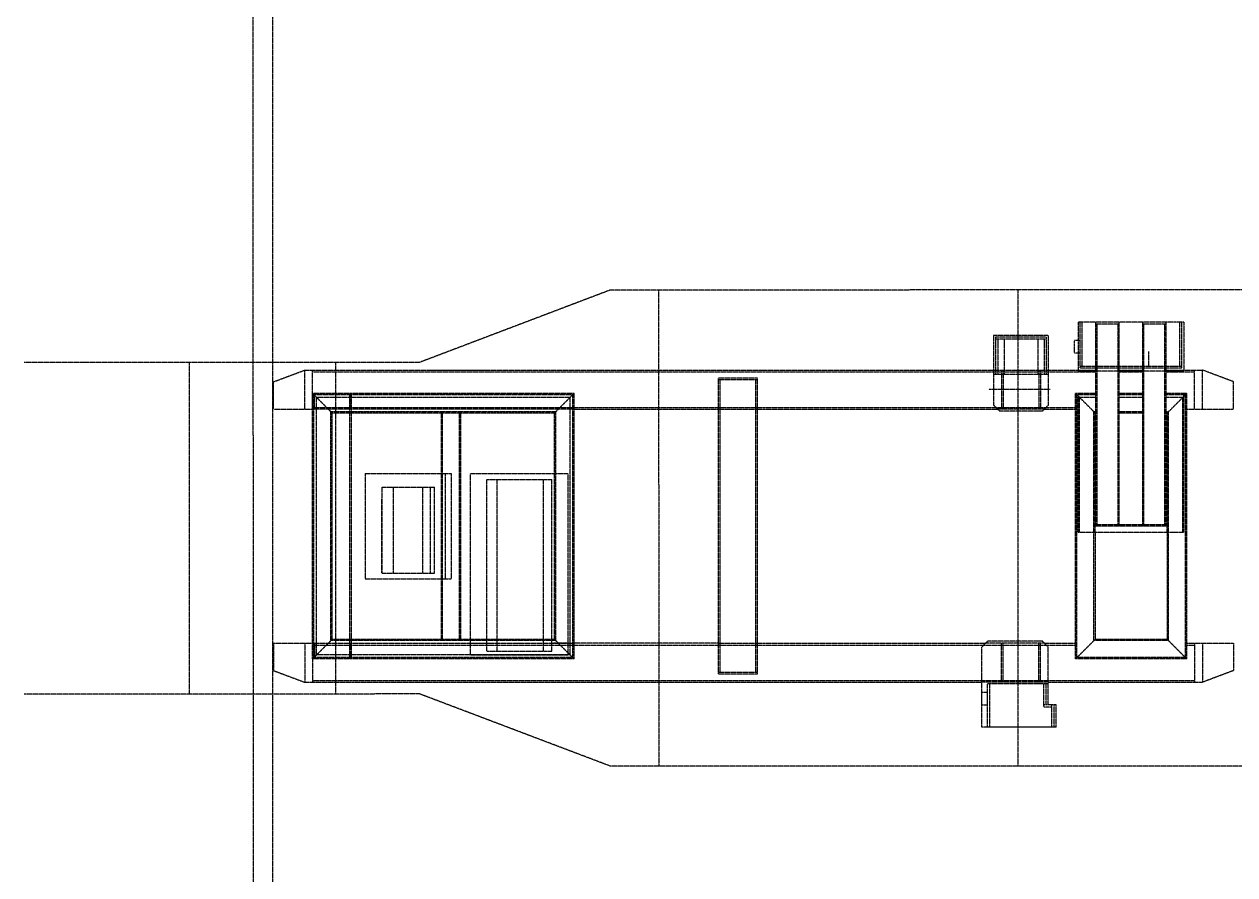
# Model space of a CAD drawing. Header units: millimetres. Extents: x -955179 to -912907, y 62798 to 154298.
# Drawn here: x -952312 to -949211, y 132663 to 134843 of the extents above; entities that cross this region are included whole.
import ezdxf

# ---------------------------------------------------------------- set-up
doc = ezdxf.new("R2010")
doc.units = ezdxf.units.MM
doc.header["$MEASUREMENT"] = 0
doc.linetypes.add('HIDDEN', pattern=[0.375, 0.25, -0.125])
doc.layers.add('CV', color=251, linetype='HIDDEN')

# ---------------------------------------------------------------- blocks, each defined once
blk = doc.blocks.new('TK FRAME')
at = {"layer": 'CV', "linetype": 'HIDDEN'}
for p, q in [((263765.8, -240393), (263765.8, -241613)), ((264686, -240393), (264686, -241613)), ((262562.9, -240578.2), (262562.9, -241427.9)), ((262937.7, -240578.2), (262937.7, -241427.9))]:
    blk.add_line(p, q, dxfattribs=at)
for points in [[(267130.7, -240393), (263641.8, -240393), (263153.4, -240578.2), (262140.2, -240578.2)], [(267130.7, -241613), (263641.8, -241613), (263153.4, -241427.9), (262140.2, -241427.9)]]:
    blk.add_lwpolyline(points, dxfattribs=at)
blk = doc.blocks.new('TK출하')
at = {"layer": 'CV'}
for p, q in [((-855451.7, 132705.7, 347), (-855448.7, 112084.4, 918.4)), ((-855401.6, 132705.7, 355.7), (-855398.7, 112028.9, 916.4)), ((-853335.7, 124298.2, 497.4), (-853335.7, 124251.2, 497.4)), ((-853335.7, 124298.2, 497.4), (-853335.7, 124251.2, 497.4)), ((-853065.7, 124298.2, 497.4), (-853335.7, 124298.2, 497.4)), ((-853065.7, 124298.2, 497.4), (-853335.7, 124298.2, 497.4)), ((-853330.7, 124180.7, 497.4), (-853330.7, 124298.2, 497.4)), ((-853330.7, 124180.7, 497.4), (-853330.7, 124298.2, 497.4)), ((-853326.2, 124185.2, 497.4), (-853326.2, 124298.2, 497.4)), ((-853326.2, 124185.2, 497.4), (-853326.2, 124298.2, 497.4)), ((-853290.7, 124173.2, 497.4), (-853290.7, 124298.2, 497.4)), ((-853290.7, 124173.2, 497.4), (-853290.7, 124298.2, 497.4)), ((-853230.7, 124173.2, 497.4), (-853230.7, 124298.2, 497.4)), ((-853230.7, 124173.2, 497.4), (-853230.7, 124298.2, 497.4)), ((-853170.7, 124173.2, 497.4), (-853170.7, 124298.2, 497.4)), ((-853170.7, 124173.2, 497.4), (-853170.7, 124298.2, 497.4)), ((-853110.7, 124175.7, 497.4), (-853110.7, 124298.2, 497.4)), ((-853110.7, 124175.7, 497.4), (-853110.7, 124298.2, 497.4)), ((-853075.2, 124185.2, 497.4), (-853075.2, 124298.2, 497.4)), ((-853075.2, 124185.2, 497.4), (-853075.2, 124298.2, 497.4)), ((-853070.7, 124180.7, 497.4), (-853070.7, 124298.2, 497.4)), ((-853070.7, 124180.7, 497.4), (-853070.7, 124298.2, 497.4)), ((-853065.7, 124298.2, 497.4), (-853065.7, 124173.2, 497.4)), ((-853065.7, 124298.2, 497.4), (-853065.7, 124173.2, 497.4)), ((-853552.7, 124264.7, 497.4), (-853552.7, 124165.5, 497.4)), ((-853552.7, 124264.7, 497.4), (-853552.7, 124165.5, 497.4)), ((-853412.7, 124264.7, 497.4), (-853552.7, 124264.7, 497.4)), ((-853412.7, 124264.7, 497.4), (-853552.7, 124264.7, 497.4)), ((-853412.7, 124264.7, 497.4), (-853412.7, 124165.5, 497.4)), ((-853412.7, 124264.7, 497.4), (-853412.7, 124165.5, 497.4)), ((-853230.7, 124293.7, 497.4), (-853290.7, 124293.7, 497.4)), ((-853230.7, 124293.7, 497.4), (-853290.7, 124293.7, 497.4)), ((-853287.5, 123778.9, 497.4), (-853287.5, 124293.7, 497.4)), ((-853287.5, 123778.9, 497.4), (-853287.5, 124293.7, 497.4)), ((-853233.9, 123778.9, 497.4), (-853233.9, 124293.7, 497.4)), ((-853233.9, 123778.9, 497.4), (-853233.9, 124293.7, 497.4)), ((-853110.7, 124293.7, 497.4), (-853170.7, 124293.7, 497.4)), ((-853110.7, 124293.7, 497.4), (-853170.7, 124293.7, 497.4)), ((-853167.5, 123778.9, 497.4), (-853167.5, 124293.7, 497.4)), ((-853167.5, 123778.9, 497.4), (-853167.5, 124293.7, 497.4)), ((-853113.9, 123778.9, 497.4), (-853113.9, 124293.7, 497.4)), ((-853113.9, 123778.9, 497.4), (-853113.9, 124293.7, 497.4)), ((-853547.7, 124259.7, 497.4), (-853547.7, 124164.7, 497.4)), ((-853547.7, 124259.7, 497.4), (-853547.7, 124164.7, 497.4)), ((-853417.7, 124259.7, 497.4), (-853547.7, 124259.7, 497.4)), ((-853417.7, 124259.7, 497.4), (-853547.7, 124259.7, 497.4)), ((-853417.7, 124255.2, 497.4), (-853547.7, 124255.2, 497.4)), ((-853417.7, 124255.2, 497.4), (-853547.7, 124255.2, 497.4)), ((-853542.2, 124255.2, 497.4), (-853542.2, 124164.7, 497.4)), ((-853542.2, 124255.2, 497.4), (-853542.2, 124164.7, 497.4)), ((-853525.7, 124255.2, 497.4), (-853525.7, 124164.7, 497.4)), ((-853525.7, 124255.2, 497.4), (-853525.7, 124164.7, 497.4)), ((-853439.7, 124255.2, 497.4), (-853439.7, 124164.7, 497.4)), ((-853439.7, 124255.2, 497.4), (-853439.7, 124164.7, 497.4)), ((-853423.2, 124255.2, 497.4), (-853423.2, 124164.7, 497.4)), ((-853423.2, 124255.2, 497.4), (-853423.2, 124164.7, 497.4)), ((-853417.7, 124259.7, 497.4), (-853417.7, 124164.7, 497.4)), ((-853417.7, 124259.7, 497.4), (-853417.7, 124164.7, 497.4)), ((-853345.7, 124219.2, 497.4), (-853345.7, 124251.2, 497.4)), ((-853330.7, 124251.2, 497.4), (-853345.7, 124251.2, 497.4)), ((-853335.7, 124251.2, 497.4), (-853335.7, 124219.2, 497.4)), ((-853330.7, 124219.2, 497.4), (-853345.7, 124219.2, 497.4)), ((-853335.7, 124219.2, 497.4), (-853335.7, 124173.2, 497.4)), ((-853335.7, 124219.2, 497.4), (-853335.7, 124173.2, 497.4)), ((-853155.2, 124185.2, 497.4), (-853155.2, 124223.2, 497.4)), ((-855397.7, 124145.7, 497.4), (-855317.7, 124175.7, 497.4)), ((-855397.7, 124145.7, 497.4), (-855317.7, 124175.7, 497.4)), ((-855317.7, 124175.7, 497.4), (-853290.7, 124175.7, 497.4)), ((-855317.7, 124175.7, 497.4), (-853290.7, 124175.7, 497.4)), ((-855317.7, 124175.7, 497.4), (-853290.7, 124175.7, 497.4)), ((-855317.7, 124075.7, 497.4), (-855317.7, 124175.7, 497.4)), ((-855317.7, 124075.7, 497.4), (-855317.7, 124175.7, 497.4)), ((-855297.7, 124075.7, 497.4), (-855297.7, 124175.7, 497.4)), ((-855297.7, 124075.7, 497.4), (-855297.7, 124175.7, 497.4)), ((-855297.7, 124171.2, 497.4), (-853290.7, 124171.2, 497.4)), ((-855297.7, 124171.2, 497.4), (-853290.7, 124171.2, 497.4)), ((-855003.3, 124175.7, 497.4), (-854848.1, 124175.7, 497.4)), ((-855003.3, 124175.7, 497.4), (-854848.1, 124175.7, 497.4)), ((-853532.7, 124175.7, 497.4), (-853532.7, 124075.7, 497.4)), ((-853532.7, 124175.7, 497.4), (-853532.7, 124075.7, 497.4)), ((-853528.2, 124175.7, 497.4), (-853528.2, 124075.7, 497.4)), ((-853528.2, 124175.7, 497.4), (-853528.2, 124075.7, 497.4)), ((-853437.2, 124175.7, 497.4), (-853437.2, 124075.7, 497.4)), ((-853437.2, 124175.7, 497.4), (-853437.2, 124075.7, 497.4)), ((-853432.7, 124175.7, 497.4), (-853432.7, 124075.7, 497.4)), ((-853432.7, 124175.7, 497.4), (-853432.7, 124075.7, 497.4)), ((-853065.7, 124173.2, 497.4), (-853335.7, 124173.2, 497.4)), ((-853065.7, 124173.2, 497.4), (-853335.7, 124173.2, 497.4)), ((-853070.7, 124185.2, 497.4), (-853330.7, 124185.2, 497.4)), ((-853070.7, 124185.2, 497.4), (-853330.7, 124185.2, 497.4)), ((-853070.7, 124180.7, 497.4), (-853330.7, 124180.7, 497.4)), ((-853070.7, 124180.7, 497.4), (-853330.7, 124180.7, 497.4)), ((-853290.7, 123775.7, 497.4), (-853290.7, 124173.2, 497.4)), ((-853290.7, 123775.7, 497.4), (-853290.7, 124173.2, 497.4)), ((-853230.7, 124175.7, 497.4), (-853170.7, 124175.7, 497.4)), ((-853230.7, 124175.7, 497.4), (-853170.7, 124175.7, 497.4)), ((-853230.7, 123778.9, 497.4), (-853230.7, 124173.2, 497.4)), ((-853230.7, 123778.9, 497.4), (-853230.7, 124173.2, 497.4)), ((-853230.7, 124171.2, 497.4), (-853170.7, 124171.2, 497.4)), ((-853230.7, 124171.2, 497.4), (-853170.7, 124171.2, 497.4)), ((-853170.7, 123775.7, 497.4), (-853170.7, 124173.2, 497.4)), ((-853170.7, 123775.7, 497.4), (-853170.7, 124173.2, 497.4)), ((-853110.7, 124175.7, 497.4), (-853017.7, 124175.7, 497.4)), ((-853110.7, 124175.7, 497.4), (-853017.7, 124175.7, 497.4)), ((-853110.7, 123775.7, 497.4), (-853110.7, 124173.2, 497.4)), ((-853110.7, 123775.7, 497.4), (-853110.7, 124173.2, 497.4)), ((-853110.7, 124171.2, 497.4), (-853037.7, 124171.2, 497.4)), ((-853110.7, 124171.2, 497.4), (-853037.7, 124171.2, 497.4)), ((-853037.7, 124075.7, 497.4), (-853037.7, 124175.7, 497.4)), ((-853037.7, 124075.7, 497.4), (-853037.7, 124175.7, 497.4)), ((-852937.7, 124145.7, 497.4), (-853017.7, 124175.7, 497.4)), ((-852937.7, 124145.7, 497.4), (-853017.7, 124175.7, 497.4)), ((-853017.7, 124075.7, 497.4), (-853017.7, 124175.7, 497.4)), ((-853017.7, 124075.7, 497.4), (-853017.7, 124175.7, 497.4)), ((-855397.7, 124075.7, 497.4), (-855397.7, 124145.7, 497.4)), ((-855397.7, 124075.7, 497.4), (-855397.7, 124145.7, 497.4)), ((-854257.7, 123396.2, 497.4), (-854257.7, 124155.2, 497.4)), ((-854257.7, 123396.2, 497.4), (-854257.7, 124155.2, 497.4)), ((-854157.7, 124155.2, 497.4), (-854257.7, 124155.2, 497.4)), ((-854157.7, 124155.2, 497.4), (-854257.7, 124155.2, 497.4)), ((-854157.7, 124150.7, 497.4), (-854257.7, 124150.7, 497.4)), ((-854157.7, 124150.7, 497.4), (-854257.7, 124150.7, 497.4)), ((-854253.2, 123400.7, 497.4), (-854253.2, 124150.7, 497.4)), ((-854253.2, 123400.7, 497.4), (-854253.2, 124150.7, 497.4)), ((-854162.2, 123400.7, 497.4), (-854162.2, 124150.7, 497.4)), ((-854162.2, 123400.7, 497.4), (-854162.2, 124150.7, 497.4)), ((-854157.7, 123396.2, 497.4), (-854157.7, 124155.2, 497.4)), ((-854157.7, 123396.2, 497.4), (-854157.7, 124155.2, 497.4)), ((-853552.7, 124165.5, 506.9), (-853552.7, 124085.7, 506.9)), ((-853552.7, 124165.5, 506.9), (-853552.7, 124085.7, 506.9)), ((-853412.7, 124164.7, 506.9), (-853552.7, 124164.7, 506.9)), ((-853412.7, 124164.7, 506.9), (-853552.7, 124164.7, 506.9)), ((-853412.7, 124165.5, 506.9), (-853412.7, 124085.7, 506.9)), ((-853412.7, 124165.5, 506.9), (-853412.7, 124085.7, 506.9)), ((-852937.7, 124075.7, 497.4), (-852937.7, 124145.7, 497.4)), ((-852937.7, 124075.7, 497.4), (-852937.7, 124145.7, 497.4)), ((-855297.7, 123435.7, 497.4), (-855297.7, 124115.7, 497.4)), ((-855297.7, 123435.7, 497.4), (-855297.7, 124115.7, 497.4)), ((-854627.7, 124115.7, 497.4), (-855297.7, 124115.7, 497.4)), ((-854627.7, 124115.7, 497.4), (-855297.7, 124115.7, 497.4)), ((-855297.7, 124075.7, 497.4), (-855297.7, 124115.7, 497.4)), ((-855297.7, 124075.7, 497.4), (-855297.7, 124115.7, 497.4)), ((-855247.7, 124065.7, 497.4), (-855297.7, 124115.7, 497.4)), ((-855247.7, 124065.7, 497.4), (-855297.7, 124115.7, 497.4)), ((-855294.5, 123438.9, 497.4), (-855294.5, 124112.5, 497.4)), ((-855294.5, 123438.9, 497.4), (-855294.5, 124112.5, 497.4)), ((-854630.9, 124112.5, 497.4), (-855294.5, 124112.5, 497.4)), ((-854630.9, 124112.5, 497.4), (-855294.5, 124112.5, 497.4)), ((-855293.2, 124075.7, 497.4), (-855293.2, 124115.7, 497.4)), ((-855293.2, 124075.7, 497.4), (-855293.2, 124115.7, 497.4)), ((-855202.2, 123435.7, 497.4), (-855202.2, 124115.7, 497.4)), ((-855202.2, 124115.7, 497.4), (-855202.2, 124075.7, 497.4)), ((-855202.2, 124115.7, 497.4), (-855202.2, 124075.7, 497.4)), ((-855197.7, 123435.7, 497.4), (-855197.7, 124115.7, 497.4)), ((-855197.7, 123435.7, 497.4), (-855197.7, 124115.7, 497.4)), ((-854677.7, 124065.7, 497.4), (-854627.7, 124115.7, 497.4)), ((-854677.7, 124065.7, 497.4), (-854627.7, 124115.7, 497.4)), ((-854630.9, 123438.9, 497.4), (-854630.9, 124112.5, 497.4)), ((-854630.9, 123438.9, 497.4), (-854630.9, 124112.5, 497.4)), ((-854627.7, 123435.7, 497.4), (-854627.7, 124115.7, 497.4)), ((-854627.7, 123435.7, 497.4), (-854627.7, 124115.7, 497.4)), ((-853408.2, 124125.7, 497.4), (-853565, 124125.7, 497.4)), ((-853342.7, 123435.7, 497.4), (-853342.7, 124115.7, 497.4)), ((-853342.7, 123435.7, 497.4), (-853342.7, 124115.7, 497.4)), ((-853292.7, 124065.7, 497.4), (-853342.7, 124115.7, 497.4)), ((-853292.7, 124065.7, 497.4), (-853342.7, 124115.7, 497.4)), ((-853290.7, 124115.7, 497.4), (-853342.7, 124115.7, 497.4)), ((-853290.7, 124115.7, 497.4), (-853342.7, 124115.7, 497.4)), ((-853339.5, 123438.9, 497.4), (-853339.5, 124112.5, 497.4)), ((-853339.5, 123438.9, 497.4), (-853339.5, 124112.5, 497.4)), ((-853290.7, 124112.5, 497.4), (-853339.5, 124112.5, 497.4)), ((-853290.7, 124112.5, 497.4), (-853339.5, 124112.5, 497.4)), ((-853335.7, 123760.7, 497.4), (-853335.7, 124115.7, 497.4)), ((-853335.7, 123760.7, 497.4), (-853335.7, 124115.7, 497.4)), ((-853170.7, 124115.7, 497.4), (-853230.7, 124115.7, 497.4)), ((-853170.7, 124115.7, 497.4), (-853230.7, 124115.7, 497.4)), ((-853170.7, 124112.5, 497.4), (-853230.7, 124112.5, 497.4)), ((-853170.7, 124112.5, 497.4), (-853230.7, 124112.5, 497.4)), ((-853110.7, 123775.7, 497.4), (-853110.7, 124115.7, 497.4)), ((-853110.7, 123775.7, 497.4), (-853110.7, 124115.7, 497.4)), ((-853057.7, 124115.7, 497.4), (-853110.7, 124115.7, 497.4)), ((-853057.7, 124115.7, 497.4), (-853110.7, 124115.7, 497.4)), ((-853060.9, 124112.5, 497.4), (-853110.7, 124112.5, 497.4)), ((-853060.9, 124112.5, 497.4), (-853110.7, 124112.5, 497.4)), ((-853107.7, 124065.7, 497.4), (-853057.7, 124115.7, 497.4)), ((-853107.7, 124065.7, 497.4), (-853057.7, 124115.7, 497.4)), ((-853065.7, 123760.7, 497.4), (-853065.7, 124115.7, 497.4)), ((-853065.7, 123760.7, 497.4), (-853065.7, 124115.7, 497.4)), ((-853060.9, 123438.9, 497.4), (-853060.9, 124112.5, 497.4)), ((-853060.9, 123438.9, 497.4), (-853060.9, 124112.5, 497.4)), ((-853057.7, 123435.7, 497.4), (-853057.7, 124115.7, 497.4)), ((-853057.7, 123435.7, 497.4), (-853057.7, 124115.7, 497.4)), ((-855297.7, 124080.2, 497.4), (-853342.7, 124080.2, 497.4)), ((-855287.7, 123445.7, 497.4), (-855287.7, 124105.7, 497.4)), ((-855287.7, 123445.7, 497.4), (-855287.7, 124105.7, 497.4)), ((-854637.7, 124105.7, 497.4), (-855287.7, 124105.7, 497.4)), ((-854637.7, 124105.7, 497.4), (-855287.7, 124105.7, 497.4)), ((-854637.7, 123445.7, 497.4), (-854637.7, 124105.7, 497.4)), ((-854637.7, 123445.7, 497.4), (-854637.7, 124105.7, 497.4)), ((-853552.7, 124085.7, 506.9), (-853537.7, 124070.7, 506.9)), ((-853552.7, 124085.7, 506.9), (-853537.7, 124070.7, 506.9)), ((-853412.7, 124085.7, 506.9), (-853427.7, 124070.7, 506.9)), ((-853412.7, 124085.7, 506.9), (-853427.7, 124070.7, 506.9)), ((-853332.7, 123760.7, 497.4), (-853332.7, 124105.7, 497.4)), ((-853332.7, 123760.7, 497.4), (-853332.7, 124105.7, 497.4)), ((-853290.7, 124105.7, 497.4), (-853332.7, 124105.7, 497.4)), ((-853290.7, 124105.7, 497.4), (-853332.7, 124105.7, 497.4)), ((-853170.7, 124105.7, 497.4), (-853230.7, 124105.7, 497.4)), ((-853170.7, 124105.7, 497.4), (-853230.7, 124105.7, 497.4)), ((-853067.7, 124105.7, 497.4), (-853110.7, 124105.7, 497.4)), ((-853067.7, 124105.7, 497.4), (-853110.7, 124105.7, 497.4)), ((-853067.7, 123760.7, 497.4), (-853067.7, 124105.7, 497.4)), ((-853067.7, 123760.7, 497.4), (-853067.7, 124105.7, 497.4)), ((-855396.3, 124075.7, 497.4), (-855297.7, 124075.7, 497.4)), ((-855396.3, 124075.7, 497.4), (-855297.7, 124075.7, 497.4)), ((-855197.7, 124075.7, 497.4), (-855297.7, 124075.7, 497.4)), ((-855197.7, 124075.7, 497.4), (-855297.7, 124075.7, 497.4)), ((-855250.9, 123482.5, 497.4), (-855250.9, 124068.9, 497.4)), ((-855250.9, 123482.5, 497.4), (-855250.9, 124068.9, 497.4)), ((-854674.5, 124068.9, 497.4), (-855250.9, 124068.9, 497.4)), ((-854674.5, 124068.9, 497.4), (-855250.9, 124068.9, 497.4)), ((-855247.7, 123485.7, 497.4), (-855247.7, 124065.7, 497.4)), ((-855247.7, 123485.7, 497.4), (-855247.7, 124065.7, 497.4)), ((-854677.7, 124065.7, 497.4), (-855247.7, 124065.7, 497.4)), ((-854677.7, 124065.7, 497.4), (-855247.7, 124065.7, 497.4)), ((-854627.7, 124075.7, 497.4), (-855197.7, 124075.7, 497.4)), ((-854967.7, 123485.7, 497.4), (-854967.7, 124065.7, 497.4)), ((-854967.7, 123485.7, 497.4), (-854967.7, 124065.7, 497.4)), ((-854964.5, 123485.7, 497.4), (-854964.5, 124065.7, 497.4)), ((-854964.5, 123485.7, 497.4), (-854964.5, 124065.7, 497.4)), ((-854920.9, 123485.7, 497.4), (-854920.9, 124065.7, 497.4)), ((-854920.9, 123485.7, 497.4), (-854920.9, 124065.7, 497.4)), ((-854917.7, 123485.7, 497.4), (-854917.7, 124065.7, 497.4)), ((-854917.7, 123485.7, 497.4), (-854917.7, 124065.7, 497.4)), ((-854677.7, 123485.7, 497.4), (-854677.7, 124065.7, 497.4)), ((-854677.7, 123485.7, 497.4), (-854677.7, 124065.7, 497.4)), ((-854674.5, 123482.5, 497.4), (-854674.5, 124068.9, 497.4)), ((-854674.5, 123482.5, 497.4), (-854674.5, 124068.9, 497.4)), ((-854627.7, 124075.7, 497.4), (-854257.7, 124075.7, 497.4)), ((-854627.7, 124075.7, 497.4), (-854257.7, 124075.7, 497.4)), ((-854257.7, 124075.7, 497.4), (-854157.7, 124075.7, 497.4)), ((-854257.7, 124075.7, 497.4), (-854157.7, 124075.7, 497.4)), ((-854157.7, 124075.7, 497.4), (-853542.7, 124075.7, 497.4)), ((-854157.7, 124075.7, 497.4), (-853542.7, 124075.7, 497.4)), ((-853422.7, 124075.7, 497.4), (-853542.7, 124075.7, 497.4)), ((-853422.7, 124075.7, 497.4), (-853542.7, 124075.7, 497.4)), ((-853427.7, 124070.7, 506.9), (-853537.7, 124070.7, 506.9)), ((-853427.7, 124070.7, 506.9), (-853537.7, 124070.7, 506.9)), ((-853422.7, 124075.7, 497.4), (-853342.7, 124075.7, 497.4)), ((-853422.7, 124075.7, 497.4), (-853342.7, 124075.7, 497.4)), ((-853295.9, 123482.5, 497.4), (-853295.9, 124068.9, 497.4)), ((-853295.9, 123482.5, 497.4), (-853295.9, 124068.9, 497.4)), ((-853290.7, 124068.9, 497.4), (-853295.9, 124068.9, 497.4)), ((-853290.7, 124068.9, 497.4), (-853295.9, 124068.9, 497.4)), ((-853292.7, 123760.7, 497.4), (-853292.7, 124065.7, 497.4)), ((-853292.7, 123760.7, 497.4), (-853292.7, 124065.7, 497.4)), ((-853290.7, 124065.7, 497.4), (-853292.7, 124065.7, 497.4)), ((-853290.7, 124065.7, 497.4), (-853292.7, 124065.7, 497.4)), ((-853170.7, 124068.9, 497.4), (-853230.7, 124068.9, 497.4)), ((-853170.7, 124068.9, 497.4), (-853230.7, 124068.9, 497.4)), ((-853170.7, 124065.7, 497.4), (-853230.7, 124065.7, 497.4)), ((-853170.7, 124065.7, 497.4), (-853230.7, 124065.7, 497.4)), ((-853104.5, 124068.9, 497.4), (-853110.7, 124068.9, 497.4)), ((-853104.5, 124068.9, 497.4), (-853110.7, 124068.9, 497.4)), ((-853107.7, 124065.7, 497.4), (-853110.7, 124065.7, 497.4)), ((-853107.7, 124065.7, 497.4), (-853110.7, 124065.7, 497.4)), ((-853107.7, 123760.7, 497.4), (-853107.7, 124065.7, 497.4)), ((-853107.7, 123760.7, 497.4), (-853107.7, 124065.7, 497.4)), ((-853104.5, 123482.5, 497.4), (-853104.5, 124068.9, 497.4)), ((-853104.5, 123482.5, 497.4), (-853104.5, 124068.9, 497.4)), ((-853057.7, 124075.7, 497.4), (-852937.7, 124075.7, 497.4)), ((-853057.7, 124075.7, 497.4), (-852937.7, 124075.7, 497.4)), ((-855162.7, 123910.7, 497.4), (-855162.7, 123640.7, 497.4)), ((-855162.7, 123910.7, 497.4), (-855162.7, 123640.7, 497.4)), ((-855162.7, 123910.7, 497.4), (-854942.7, 123910.7, 497.4)), ((-855162.7, 123910.7, 497.4), (-854942.7, 123910.7, 497.4)), ((-854957.7, 123910.7, 497.4), (-854957.7, 123640.7, 497.4)), ((-854942.7, 123910.7, 497.4), (-854942.7, 123640.7, 497.4)), ((-854893, 123445.7, 506.9), (-854893, 123910.7, 506.9)), ((-854893, 123445.7, 506.9), (-854893, 123910.7, 506.9)), ((-854893, 123910.7, 497.4), (-854643.2, 123910.7, 497.4)), ((-854893, 123910.7, 497.4), (-854643.2, 123910.7, 497.4)), ((-854851.5, 123455.7, 497.4), (-854851.5, 123895.7, 497.4)), ((-854851.5, 123455.7, 497.4), (-854851.5, 123895.7, 497.4)), ((-854851.5, 123895.7, 497.4), (-854684.5, 123895.7, 497.4)), ((-854851.5, 123895.7, 497.4), (-854684.5, 123895.7, 497.4)), ((-854825.1, 123455.7, 497.4), (-854825.1, 123895.7, 497.4)), ((-854825.1, 123455.7, 497.4), (-854825.1, 123895.7, 497.4)), ((-854706.2, 123455.7, 497.4), (-854706.2, 123895.7, 497.4)), ((-854684.5, 123455.7, 497.4), (-854684.5, 123895.7, 497.4)), ((-854684.5, 123455.7, 497.4), (-854684.5, 123895.7, 497.4)), ((-854643.2, 123445.7, 497.4), (-854643.2, 123910.7, 497.4)), ((-854643.2, 123445.7, 497.4), (-854643.2, 123910.7, 497.4)), ((-855120.2, 123875.7, 497.4), (-855120.2, 123655.7, 497.4)), ((-855120.2, 123875.7, 497.4), (-855120.2, 123655.7, 497.4)), ((-855120.2, 123875.7, 497.4), (-854985.2, 123875.7, 497.4)), ((-855120.2, 123875.7, 497.4), (-854985.2, 123875.7, 497.4)), ((-855090.7, 123655.7, 497.4), (-855090.7, 123875.7, 497.4)), ((-855090.7, 123655.7, 497.4), (-855090.7, 123875.7, 497.4)), ((-855015.2, 123655.7, 497.4), (-855015.2, 123875.7, 497.4)), ((-854995.2, 123655.7, 497.4), (-854995.2, 123875.7, 497.4)), ((-854995.2, 123655.7, 497.4), (-854995.2, 123875.7, 497.4)), ((-854985.2, 123655.7, 497.4), (-854985.2, 123875.7, 497.4)), ((-854985.2, 123655.7, 497.4), (-854985.2, 123875.7, 497.4)), ((-855120.2, 123655.7, 497.4), (-855120.2, 123846.5, 497.4)), ((-853110.7, 123778.9, 497.4), (-853290.7, 123778.9, 497.4)), ((-853110.7, 123778.9, 497.4), (-853290.7, 123778.9, 497.4)), ((-853110.7, 123775.7, 497.4), (-853290.7, 123775.7, 497.4)), ((-853110.7, 123775.7, 497.4), (-853290.7, 123775.7, 497.4)), ((-853230.7, 123778.9, 497.4), (-853230.7, 123775.7, 497.4)), ((-853230.7, 123778.9, 497.4), (-853230.7, 123775.7, 497.4)), ((-853335.7, 123760.7, 497.4), (-853065.7, 123760.7, 497.4)), ((-853335.7, 123760.7, 497.4), (-853065.7, 123760.7, 497.4)), ((-853292.7, 123760.7, 497.4), (-853292.7, 123485.7, 497.4)), ((-853292.7, 123760.7, 497.4), (-853292.7, 123485.7, 497.4)), ((-853107.7, 123760.7, 497.4), (-853107.7, 123485.7, 497.4)), ((-853107.7, 123760.7, 497.4), (-853107.7, 123485.7, 497.4)), ((-855120.2, 123655.7, 497.4), (-854985.2, 123655.7, 497.4)), ((-855162.7, 123640.7, 497.4), (-854942.7, 123640.7, 497.4)), ((-855162.7, 123640.7, 497.4), (-854942.7, 123640.7, 497.4)), ((-855397.7, 123475.7, 497.4), (-855397.7, 123405.7, 497.4)), ((-855397.7, 123475.7, 497.4), (-855397.7, 123405.7, 497.4)), ((-855397.7, 123475.7, 497.4), (-855297.7, 123475.7, 497.4)), ((-855397.7, 123475.7, 497.4), (-855297.7, 123475.7, 497.4)), ((-855317.7, 123475.7, 497.4), (-855317.7, 123375.7, 497.4)), ((-855317.7, 123475.7, 497.4), (-855317.7, 123375.7, 497.4)), ((-855297.7, 123435.7, 497.4), (-855247.7, 123485.7, 497.4)), ((-855297.7, 123435.7, 497.4), (-855247.7, 123485.7, 497.4)), ((-855297.7, 123475.7, 497.4), (-854627.7, 123475.7, 497.4)), ((-855297.7, 123475.7, 497.4), (-855297.7, 123375.7, 497.4)), ((-855297.7, 123475.7, 497.4), (-855297.7, 123375.7, 497.4)), ((-855297.7, 123475.7, 497.4), (-855297.7, 123435.7, 497.4)), ((-855297.7, 123475.7, 497.4), (-855297.7, 123435.7, 497.4)), ((-855297.7, 123470.7, 497.4), (-853342.7, 123471.2, 497.4)), ((-855293.2, 123475.7, 497.4), (-855293.2, 123435.7, 497.4)), ((-855293.2, 123475.7, 497.4), (-855293.2, 123435.7, 497.4)), ((-854674.5, 123482.5, 497.4), (-855250.9, 123482.5, 497.4)), ((-854674.5, 123482.5, 497.4), (-855250.9, 123482.5, 497.4)), ((-854677.7, 123485.7, 497.4), (-855247.7, 123485.7, 497.4)), ((-854677.7, 123485.7, 497.4), (-855247.7, 123485.7, 497.4)), ((-855202.2, 123475.7, 497.4), (-855202.2, 123435.7, 497.4)), ((-855202.2, 123475.7, 497.4), (-855202.2, 123435.7, 497.4)), ((-854890, 123475.7, 497.4), (-854856, 123475.7, 497.4)), ((-854890, 123475.7, 497.4), (-854856, 123475.7, 497.4)), ((-854779.1, 123475.7, 497.4), (-854757.4, 123475.7, 497.4)), ((-854779.1, 123475.7, 497.4), (-854757.4, 123475.7, 497.4)), ((-854777.3, 123475.7, 497.4), (-854759.2, 123475.7, 497.4)), ((-854777.3, 123475.7, 497.4), (-854759.2, 123475.7, 497.4)), ((-854646.2, 123475.7, 497.4), (-854680.2, 123475.7, 497.4)), ((-854646.2, 123475.7, 497.4), (-854680.2, 123475.7, 497.4)), ((-854627.7, 123435.7, 497.4), (-854677.7, 123485.7, 497.4)), ((-854627.7, 123435.7, 497.4), (-854677.7, 123485.7, 497.4)), ((-854257.7, 123475.7, 497.4), (-854627.7, 123475.7, 497.4)), ((-854257.7, 123475.7, 497.4), (-854627.7, 123475.7, 497.4)), ((-854257.7, 123475.7, 497.4), (-854157.7, 123475.7, 497.4)), ((-854257.7, 123475.7, 497.4), (-854157.7, 123475.7, 497.4)), ((-854157.7, 123475.7, 497.4), (-853573.2, 123475.7, 497.4)), ((-853583.2, 123465.7, 487.9), (-853568.2, 123480.7, 487.9)), ((-853583.2, 123378.2, 487.9), (-853583.2, 123465.7, 487.9)), ((-853422.7, 123475.7, 497.4), (-853573.2, 123475.7, 497.4)), ((-853427.7, 123480.7, 506.9), (-853568.2, 123480.7, 487.9)), ((-853532.7, 123375.7, 497.4), (-853532.7, 123475.7, 497.4)), ((-853528.2, 123375.7, 497.4), (-853528.2, 123475.7, 497.4)), ((-853437.2, 123375.7, 497.4), (-853437.2, 123475.7, 497.4)), ((-853432.7, 123375.7, 497.4), (-853432.7, 123475.7, 497.4)), ((-853412.7, 123465.7, 506.9), (-853427.7, 123480.7, 506.9)), ((-853422.7, 123475.7, 497.4), (-853342.7, 123475.7, 497.4)), ((-853422.7, 123475.7, 497.4), (-853342.7, 123475.7, 497.4)), ((-853412.7, 123371.7, 497.4), (-853412.7, 123465.7, 506.9)), ((-853342.7, 123435.7, 497.4), (-853292.7, 123485.7, 497.4)), ((-853342.7, 123435.7, 497.4), (-853292.7, 123485.7, 497.4)), ((-853104.5, 123482.5, 497.4), (-853295.9, 123482.5, 497.4)), ((-853104.5, 123482.5, 497.4), (-853295.9, 123482.5, 497.4)), ((-853107.7, 123485.7, 497.4), (-853292.7, 123485.7, 497.4)), ((-853107.7, 123485.7, 497.4), (-853292.7, 123485.7, 497.4)), ((-853057.7, 123435.7, 497.4), (-853107.7, 123485.7, 497.4)), ((-853057.7, 123435.7, 497.4), (-853107.7, 123485.7, 497.4)), ((-853057.7, 123475.7, 497.4), (-852937.7, 123475.7, 497.4)), ((-853057.7, 123475.7, 497.4), (-852937.7, 123475.7, 497.4)), ((-853057.7, 123471.2, 497.4), (-853037.7, 123471.2, 497.4)), ((-853057.7, 123471.2, 497.4), (-853037.7, 123471.2, 497.4)), ((-853037.7, 123475.7, 497.4), (-853037.7, 123375.7, 497.4)), ((-853037.7, 123475.7, 497.4), (-853037.7, 123375.7, 497.4)), ((-853017.7, 123475.7, 497.4), (-853017.7, 123375.7, 497.4)), ((-853017.7, 123475.7, 497.4), (-853017.7, 123375.7, 497.4)), ((-852937.7, 123475.7, 497.4), (-852937.7, 123405.7, 497.4)), ((-852937.7, 123475.7, 497.4), (-852937.7, 123405.7, 497.4)), ((-854627.7, 123435.7, 497.4), (-855297.7, 123435.7, 497.4)), ((-854627.7, 123435.7, 497.4), (-855297.7, 123435.7, 497.4)), ((-854630.9, 123438.9, 497.4), (-855294.5, 123438.9, 497.4)), ((-854630.9, 123438.9, 497.4), (-855294.5, 123438.9, 497.4)), ((-854637.7, 123445.7, 497.4), (-855287.7, 123445.7, 497.4)), ((-854637.7, 123445.7, 497.4), (-855287.7, 123445.7, 497.4)), ((-854893, 123445.7, 497.4), (-854643.2, 123445.7, 497.4)), ((-854893, 123445.7, 497.4), (-854643.2, 123445.7, 497.4)), ((-854851.5, 123455.7, 497.4), (-854684.5, 123455.7, 497.4)), ((-854851.5, 123455.7, 497.4), (-854684.5, 123455.7, 497.4)), ((-853230.7, 123435.7, 497.4), (-853342.7, 123435.7, 497.4)), ((-853230.7, 123435.7, 497.4), (-853342.7, 123435.7, 497.4)), ((-853230.7, 123438.9, 497.4), (-853339.5, 123438.9, 497.4)), ((-853230.7, 123438.9, 497.4), (-853339.5, 123438.9, 497.4)), ((-853170.7, 123438.9, 497.4), (-853230.7, 123438.9, 497.4)), ((-853170.7, 123438.9, 497.4), (-853230.7, 123438.9, 497.4)), ((-853170.7, 123435.7, 497.4), (-853230.7, 123435.7, 497.4)), ((-853170.7, 123435.7, 497.4), (-853230.7, 123435.7, 497.4)), ((-853060.9, 123438.9, 497.4), (-853170.7, 123438.9, 497.4)), ((-853060.9, 123438.9, 497.4), (-853170.7, 123438.9, 497.4)), ((-853057.7, 123435.7, 497.4), (-853170.7, 123435.7, 497.4)), ((-853057.7, 123435.7, 497.4), (-853170.7, 123435.7, 497.4)), ((-855397.7, 123405.7, 497.4), (-855317.7, 123375.7, 497.4)), ((-855397.7, 123405.7, 497.4), (-855317.7, 123375.7, 497.4)), ((-854157.7, 123400.7, 497.4), (-854257.7, 123400.7, 497.4)), ((-854157.7, 123400.7, 497.4), (-854257.7, 123400.7, 497.4)), ((-854157.7, 123396.2, 497.4), (-854257.7, 123396.2, 497.4)), ((-854157.7, 123396.2, 497.4), (-854257.7, 123396.2, 497.4)), ((-852937.7, 123405.7, 497.4), (-853017.7, 123375.7, 497.4)), ((-852937.7, 123405.7, 497.4), (-853017.7, 123375.7, 497.4)), ((-855317.7, 123375.7, 497.4), (-853583.2, 123375.7, 487.9)), ((-855317.7, 123375.7, 497.4), (-853583.2, 123375.7, 487.9)), ((-855297.7, 123380.2, 497.4), (-853037.7, 123380.2, 497.4)), ((-855297.7, 123380.2, 497.4), (-853037.7, 123380.2, 497.4)), ((-853583.2, 123260.7, 487.9), (-853583.2, 123386.7, 487.9)), ((-853412.7, 123375.7, 497.4), (-853583.2, 123375.7, 487.3)), ((-853568.3, 123260.7, 488.1), (-853568.2, 123371.7, 487.9)), ((-853412.7, 123371.7, 506.9), (-853568.2, 123371.7, 497.7)), ((-853562.3, 123260.7, 488.1), (-853562.2, 123371.7, 487.9)), ((-853423.7, 123311.7, 497.4), (-853423.7, 123371.7, 497.4)), ((-853417.7, 123317.7, 497.4), (-853417.7, 123371.7, 497.4)), ((-853412.7, 123375.7, 497.4), (-853017.7, 123375.7, 497.4)), ((-853412.7, 123375.7, 497.4), (-853017.7, 123375.7, 497.4)), ((-853412.7, 123317.7, 497.4), (-853412.7, 123371.7, 497.4)), ((-853582.7, 123350.2, 497.4), (-853568.2, 123350.2, 497.4)), ((-853582.7, 123318.2, 492.3), (-853582.7, 123350.2, 492.3)), ((-853568.2, 123316.7, 497.7), (-853568.2, 123350.2, 497.4)), ((-853582.7, 123318.2, 497.4), (-853568.2, 123318.2, 497.4)), ((-853417.7, 123317.7, 497.4), (-853423.7, 123317.7, 497.4)), ((-853417.7, 123311.7, 497.4), (-853423.7, 123311.7, 497.4)), ((-853392.7, 123317.7, 497.4), (-853417.7, 123317.7, 497.4)), ((-853403.7, 123311.7, 497.4), (-853417.7, 123311.7, 497.4)), ((-853403.8, 123260.7, 497.6), (-853403.7, 123317.7, 497.4)), ((-853397.8, 123260.7, 497.6), (-853397.7, 123317.7, 497.4)), ((-853392.7, 123260.7, 497.4), (-853392.7, 123317.7, 497.4)), ((-853392.7, 123260.7, 497.4), (-853583.2, 123260.7, 487.3)), ((-853397.8, 123260.7, 497.6), (-853568.3, 123260.7, 488.1))]:
    blk.add_line(p, q, dxfattribs=at)
at = {"layer": 'CV', "rotation": 0.0137552547841788}
blk.add_blockref('TK FRAME', (-1118234.6, 364710.4, 497.4), dxfattribs=at)

msp = doc.modelspace()

# ---------------------------------------------------------------- block references
at = {"layer": 'CV'}
msp.add_blockref('TK출하', (-96275.8, 9780.8, -202.6), dxfattribs=at)

doc.saveas('drawing.dxf')
